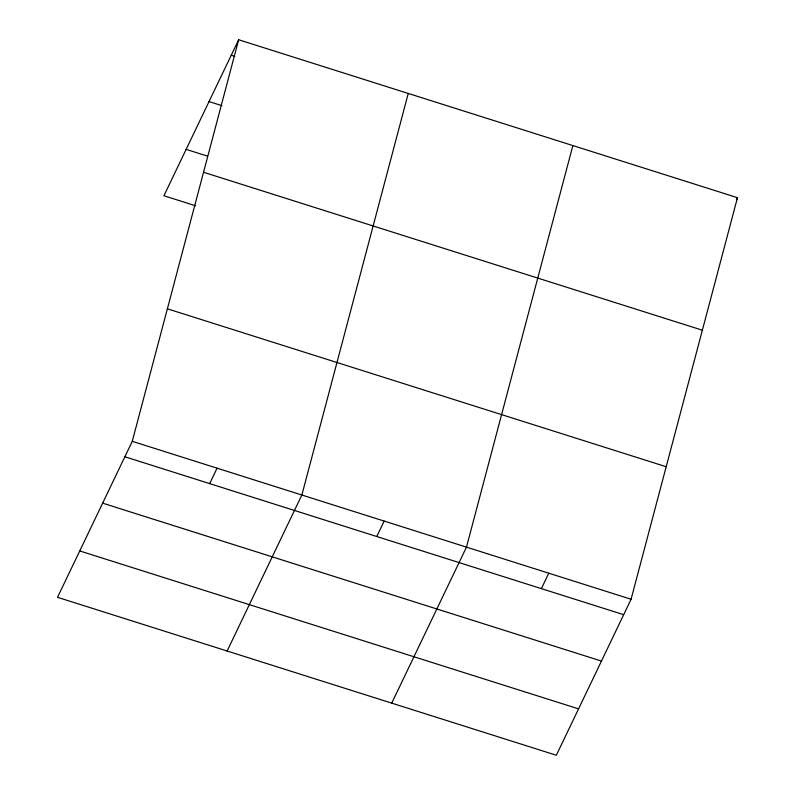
<?xml version="1.0" encoding="UTF-8"?>
<svg xmlns="http://www.w3.org/2000/svg" width="795" height="795" viewBox="0 0 795 795"><rect width="100%" height="100%" fill="white"/><g stroke="black" fill="none" stroke-linecap="round" stroke-linejoin="round"><path stroke-width="1.19" d="M132.268 441.324L238.659 39.75L737.472 197.687L631.081 599.251L556.341 755.25L57.528 597.313L132.268 441.324L631.081 599.251M408.252 93.442L301.861 495.017L227.122 651.016M572.867 145.564L466.476 547.139L391.726 703.128M238.659 39.75L163.919 195.749L195.719 205.816M209.671 483.608L217.065 468.175M376.77 536.516L384.164 521.083M541.375 588.638L548.779 573.195M736.418 199.893L737.472 197.687M231.266 55.193L234.793 56.316M209.035 101.571L221.994 105.675M186.139 149.361L207.346 156.078M203.55 172.267L702.363 330.203M167.377 308.808L666.19 466.735M124.875 456.767L623.678 614.694M102.644 503.146L601.457 661.082M79.748 550.935L578.561 708.872"/></g></svg>
